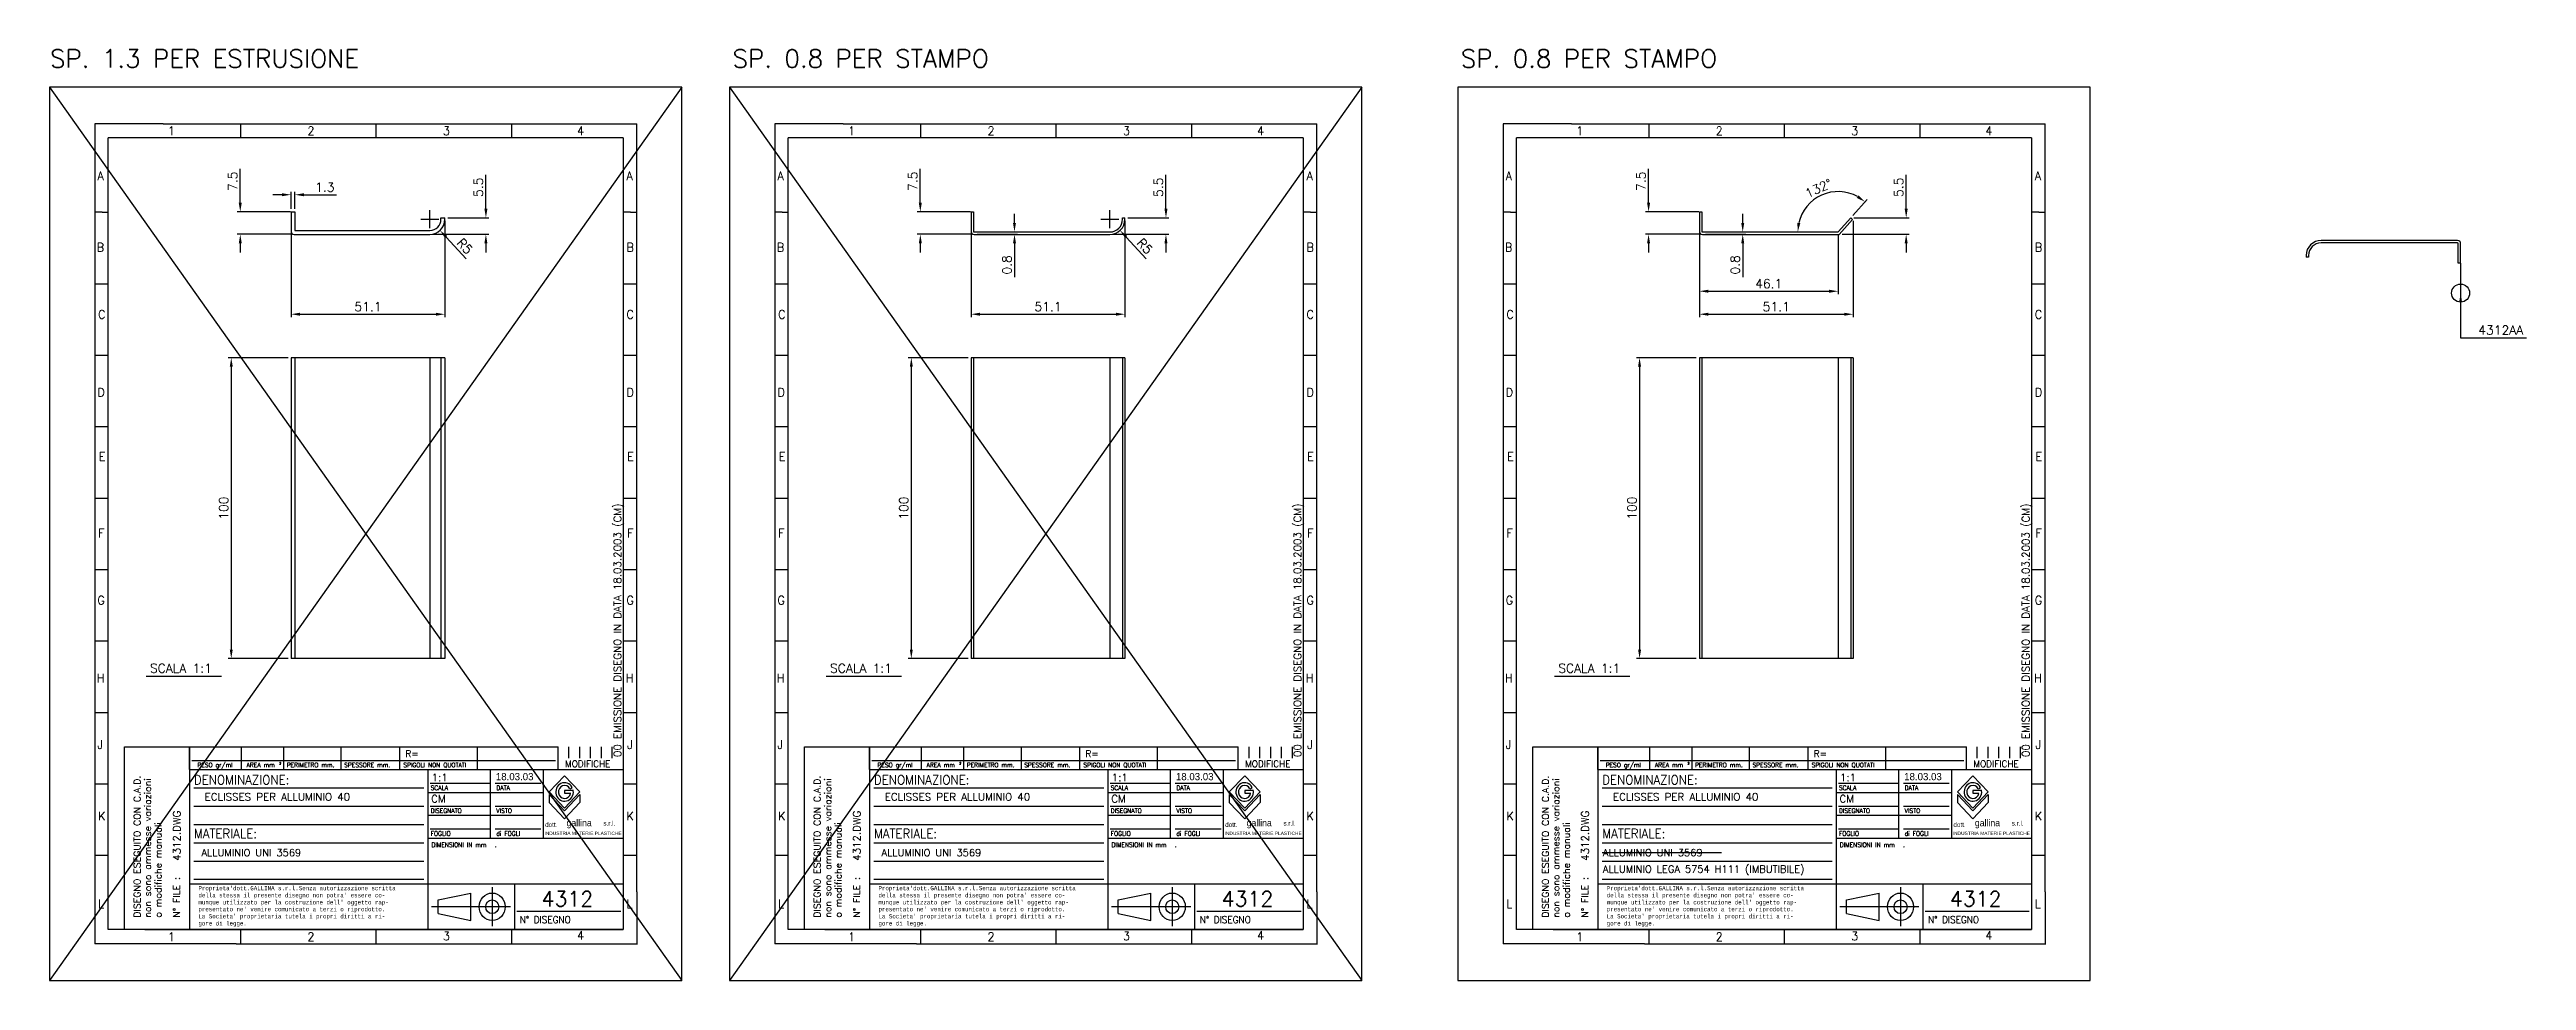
# Model space of a CAD drawing. Extents: x -226 to 597, y 0 to 309.
import ezdxf
from ezdxf.enums import TextEntityAlignment as Align

# ---------------------------------------------------------------- set-up
doc = ezdxf.new("R2010")
doc.units = 0
doc.header["$LTSCALE"] = 10
doc.header["$MEASUREMENT"] = 0
doc.layers.get('0').update_dxf_attribs({"linetype": 'CONTINUOUS'})
doc.layers.get('DEFPOINTS').update_dxf_attribs({"linetype": 'CONTINUOUS'})
doc.layers.add('Q', color=2, linetype='CONTINUOUS')
doc.layers.add('TAB', color=2, linetype='CONTINUOUS')
doc.styles.add('MONOTXT', font='monotxt')
doc.styles.add('ROMANS', font='romans')
doc.dimstyles.get("Standard").update_dxf_attribs({"dimtxt": 3, "dimasz": 3, "dimexe": 0.18, "dimexo": 0.0625, "dimgap": 0.09, "dimtad": 1, "dimdsep": 46, "dimtxsty": 'Standard', "dimcen": 0.09, "dimadec": 0, "dimazin": 0, "dimtfac": 0.06, "dimtofl": 0, "dimtmove": 2, "dimatfit": 3, "dimfxl": 1, "dimtolj": 1, "dimarcsym": 0})

# ---------------------------------------------------------------- blocks, each defined once
blk = doc.blocks.new('TABGALM')
for p, q in [((-230, 0), (-230, 80)), ((-230, 80), (-200, 80)), ((-200, 80), (-200, 0)), ((0, 80), (0, 0)), ((0, 0), (-230, 0))]:
    blk.add_line(p, q)
at = {"layer": 'TAB'}
for p, q in [((-200, 80), (-30, 80)), ((-200, 70), (-200, 79.9)), ((-176, 70), (-176, 80)), ((-156.5, 70), (-156.5, 80)), ((-130, 70), (-130, 80)), ((-103, 70), (-103, 80)), ((-67.2, 70), (-67.2, 80)), ((-30, 70), (-30, 80)), ((-30, 70), (-30, 80)), ((-25, 75), (-25, 80)), ((-20, 75), (-20, 80)), ((-15, 75), (-15, 80)), ((-10, 75), (-10, 80)), ((-5, 75), (-5, 80)), ((-200, 70), (-30, 70)), ((-200, 70), (0, 70)), ((-199, 74), (-31.2, 74)), ((-90, 0), (-90, 70)), ((-61.2, 40), (-61.2, 70)), ((-36.7, 40), (-36.7, 70)), ((-198, 62), (-92, 62)), ((-90, 60), (-36.9, 60)), ((-89, 64), (-61, 64)), ((-59, 64), (-37.9, 64)), ((-34.1, 60.2), (-27, 53.1)), ((-34.1, 59.1), (-34.1, 55.6)), ((-34.1, 59.1), (-27, 51.9)), ((-34.1, 55.6), (-27, 48.5)), ((-22.9, 60.8), (-27, 60.8)), ((-27, 60.8), (-27, 59.7)), ((-27, 53.1), (-19.9, 60.2)), ((-24.2, 59.5), (-27, 59.5)), ((-27, 51.9), (-19.9, 59.1)), ((-27, 48.5), (-19.9, 55.6)), ((-24.5, 61.6), (-23.5, 62.2)), ((-19.9, 59.1), (-19.9, 55.6)), ((-198, 54), (-92, 54)), ((-198, 46), (-92, 46)), ((-90, 50), (-36.9, 50)), ((-89, 54), (-61, 54)), ((-89, 44), (-61, 44)), ((-59, 54), (-37.9, 54)), ((-59, 44), (-37.9, 44)), ((-198, 38), (-92, 38)), ((-90, 40), (0, 40)), ((-198, 30), (-92, 30)), ((-198, 22), (-92, 22)), ((-200, 20), (0, 20)), ((-85.3, 13), (-70.3, 16)), ((-85.3, 7), (-85.3, 13)), ((-70.3, 4), (-70.3, 16)), ((-60.4, 18.5), (-60.4, 1.5)), ((-50, 0), (-50, 20)), ((-51.9, 10), (-88.4, 10)), ((-85.3, 7), (-70.3, 4)), ((-49, 8), (-1, 8))]:
    blk.add_line(p, q, dxfattribs=at)
blk.add_lwpolyline([(-27, 53.1), (-19.9, 60.2), (-27, 67.3), (-34.1, 60.2)], close=True, dxfattribs=at)
for radius in [6, 3]:
    blk.add_circle((-60.4, 10), radius, dxfattribs=at)
for radius, end in [(4.05, 7.7916), (2.83, 346.4143)]:
    blk.add_arc((-27, 60.2), radius, 29.9467, end, dxfattribs=at)
at = {"style": 'ROMANS'}
blk.add_text('R=', height=3, dxfattribs=at).set_placement((-100.4, 75.4))
at = {"layer": 'TAB', "style": 'ROMANS'}
for s, p in [('DISEGNO ESEGUITO CON C.A.D.', (-222.7, 5.2)), ('non sono ammesse variazioni', (-217.8, 5.2)), ('o modifiche manuali', (-213, 5.2)), ('N%%d FILE :', (-204.5, 5.2))]:
    blk.add_text(s, height=3, rotation=90, dxfattribs=at).set_placement(p)
at = {"layer": 'TAB'}
for s, height, style, p in [('DENOMINAZIONE:', 4, 'ROMANS', (-198, 63.5)), ('PESO gr/ml', 2, 'ROMANS', (-196.4, 71)), ('AREA mm', 2, 'ROMANS', (-173.7, 71)), ('2', 1, 'ROMANS', (-158.6, 72.2)), ('PERIMETRO mm.', 2, 'ROMANS', (-155.2, 71)), ('SPESSORE mm.', 2, 'ROMANS', (-128.7, 71)), ('SPIGOLI NON QUOTATI', 2, 'ROMANS', (-101.4, 71)), ('MODIFICHE', 3, 'ROMANS', (-26.8, 71)), ('SCALA', 2, 'ROMANS', (-88.8, 61)), ('DATA', 2, 'ROMANS', (-58.5, 61)), ('MATERIALE:', 4, 'ROMANS', (-198, 40)), ('DISEGNATO', 2, 'ROMANS', (-88.8, 51)), ('VISTO', 2, 'ROMANS', (-58.5, 51)), ('FOGLIO', 2, 'ROMANS', (-88.8, 41)), ('DIMENSIONI IN mm', 2, 'ROMANS', (-88.4, 36.1)), ('.', 2, 'ROMANS', (-59.2, 36.1)), ('di FOGLI', 2, 'ROMANS', (-58.5, 41)), ("munque utilizzato per la costruzione dell' oggetto rap-", 1.844, 'MONOTXT', (-195.9, 11)), ("Proprieta'dott.GALLINA s.r.l.Senza autorizzazione scritta", 1.844, 'MONOTXT', (-195.9, 17.2)), ("della stessa il presente disegno non potra' essere co-", 1.844, 'MONOTXT', (-195.9, 14.1)), ('gore di legge.', 1.844, 'MONOTXT', (-195.9, 1.8)), ("presentato ne' venire comunicato a terzi o riprodotto.", 1.844, 'MONOTXT', (-195.9, 8)), ("La Societa' proprietaria tutela i propri diritti a ri-", 1.844, 'MONOTXT', (-195.9, 4.9)), ('N%%D DISEGNO', 3, 'ROMANS', (-47.7, 2.8))]:
    blk.add_text(s, height=height, dxfattribs=dict(at, style=style)).set_placement(p)
for s, height, p in [('dott.      ', 2, (-36, 44.9)), ('gallina', 3, (-26.1, 45.2)), ('s.r.l.  ', 2, (-9.1, 45.5))]:
    blk.add_text(s, height=height, dxfattribs=at).set_placement(p)
blk.add_text('INDUSTRIA MATERIE PLASTICHE', height=1.407, dxfattribs=at).set_placement((-36.3, 41.4), (-0.7, 41.4), align=Align.ALIGNED)
blk = doc.blocks.new('SQ-A4')
for p, q in [((30.25, 292), (5, 292)), ((10.25, 292), (5, 292)), ((5, 292), (5, 5)), ((10, 10), (10, 287)), ((200, 287), (10, 287)), ((30.25, 292), (205, 292)), ((58.75, 292), (58.75, 287)), ((108.75, 292), (108.75, 287)), ((158.75, 292), (158.75, 287)), ((200, 287), (200, 10)), ((205, 23.25), (205, 292)), ((7.75, 261), (5, 261)), ((7.75, 261), (10, 261)), ((202.75, 261), (200, 261)), ((202.75, 261), (205, 261)), ((5, 236), (10, 236)), ((200, 236), (205, 236)), ((5, 211), (10, 211)), ((200, 211), (205, 211)), ((5, 186), (10, 186)), ((200, 186), (205, 186)), ((5, 161), (10, 161)), ((200, 161), (205, 161)), ((5, 136), (10, 136)), ((200, 136), (205, 136)), ((5, 111), (10, 111)), ((200, 111), (205, 111)), ((5, 86), (10, 86)), ((5, 86), (9.75, 86)), ((200, 86), (205, 86)), ((5, 61), (10, 61)), ((200, 61), (205, 61)), ((5, 36), (10, 36)), ((200, 36), (205, 36)), ((205, 23.25), (205, 4.75)), ((23.5, 10), (10, 10)), ((23.5, 10), (200, 10)), ((58.75, 10), (58.75, 5)), ((108.75, 10.25), (108.75, 5.25)), ((158.75, 10.25), (158.75, 5.25)), ((47.75, 5), (5, 5)), ((57.25, 5), (47.75, 5)), ((57.25, 5), (205, 5))]:
    blk.add_line(p, q)
at = {"xscale": 0.8, "yscale": 0.8, "zscale": 0.8}
blk.add_blockref('TABGALM', (200, 10), dxfattribs=at)
at = {"layer": 'Q', "style": 'ROMANS'}
for s, p in [('1', (32, 288)), ('2', (83.5, 288)), ('3', (133.5, 288)), ('4', (183, 288)), ('A', (6, 272.25)), ('A', (201.25, 272.25)), ('B', (5.75, 247.25)), ('B', (201.25, 247.25)), ('C', (6.25, 223.75)), ('C', (201.25, 223.75)), ('D', (6, 196.5)), ('D', (201.25, 196.5)), ('E', (6.5, 174)), ('E', (201.5, 174)), ('F', (6.25, 147.25)), ('F', (201.5, 147.25)), ('G', (6, 123.75)), ('G', (201.25, 123.75)), ('H', (5.75, 96.5)), ('H', (201, 96.5)), ('J', (6, 73.25)), ('J', (201.5, 73.25)), ('K', (6.25, 48.25)), ('K', (201.25, 48.25)), ('L', (6.25, 17.5)), ('L', (201.25, 17.5)), ('1', (32, 6)), ('2', (83.5, 6)), ('3', (133.5, 6.25)), ('4', (183, 6.5))]:
    blk.add_text(s, height=3, dxfattribs=at).set_placement(p)
blk = doc.blocks.new('*D3')
at = {"color": 0, "linetype": 'ByBlock'}
for p, q in [((79.2, 207.03), (59.35, 207.03)), ((60.35, 204.03), (60.35, 110.03)), ((79.2, 107.03), (59.35, 107.03))]:
    blk.add_line(p, q, dxfattribs=at)
for points in [[(59.85, 204.03), (60.85, 204.03), (60.35, 207.03)], [(59.85, 110.03), (60.85, 110.03), (60.35, 107.03)]]:
    blk.add_solid(points, dxfattribs=at)
at = {"layer": 'DEFPOINTS', "color": 0, "linetype": 'ByBlock'}
for p in [(80.2, 207.03), (60.35, 107.03), (80.2, 107.03)]:
    blk.add_point(p, dxfattribs=at)
at = {"color": 0, "linetype": 'ByBlock', "insert": (57.85, 157.03), "char_height": 3, "attachment_point": 5, "rotation": 90, "style": 'ROMANS'}
blk.add_mtext('\\A1;100', dxfattribs=at)
blk = doc.blocks.new('*D4')
at = {"color": 0, "linetype": 'ByBlock'}
for p, q in [((80.2, 244.54), (80.2, 210.48)), ((131.3, 242.54), (131.3, 210.48)), ((83.2, 211.48), (128.3, 211.48))]:
    blk.add_line(p, q, dxfattribs=at)
for points in [[(83.2, 211.98), (83.2, 210.98), (80.2, 211.48)], [(128.3, 211.98), (128.3, 210.98), (131.3, 211.48)]]:
    blk.add_solid(points, dxfattribs=at)
at = {"layer": 'DEFPOINTS', "color": 0, "linetype": 'ByBlock'}
for p in [(80.2, 245.54), (131.3, 243.54), (131.3, 211.48)]:
    blk.add_point(p, dxfattribs=at)
at = {"color": 0, "linetype": 'ByBlock', "insert": (105.75, 213.98), "char_height": 3, "attachment_point": 5, "style": 'ROMANS'}
blk.add_mtext('\\A1;51.1', dxfattribs=at)
blk = doc.blocks.new('*D5')
at = {"color": 0, "linetype": 'ByBlock'}
for p, q in [((63.34, 257.27), (63.34, 268.55)), ((80, 254.27), (62.34, 254.27)), ((80.2, 246.77), (62.34, 246.77)), ((63.34, 243.77), (63.34, 240.77))]:
    blk.add_line(p, q, dxfattribs=at)
for points in [[(62.84, 257.27), (63.84, 257.27), (63.34, 254.27)], [(62.84, 243.77), (63.84, 243.77), (63.34, 246.77)]]:
    blk.add_solid(points, dxfattribs=at)
at = {"layer": 'DEFPOINTS', "color": 0, "linetype": 'ByBlock'}
for p in [(63.34, 254.27), (81, 254.27), (81.2, 246.77)]:
    blk.add_point(p, dxfattribs=at)
at = {"color": 0, "linetype": 'ByBlock', "insert": (60.84, 264.41), "char_height": 3, "attachment_point": 5, "rotation": 90, "style": 'ROMANS'}
blk.add_mtext('\\A1;7.5', dxfattribs=at)
blk = doc.blocks.new('*D6')
at = {"color": 0, "linetype": 'ByBlock'}
for p, q in [((82.2, 247.57), (95.61, 247.57)), ((94.61, 250.57), (94.61, 253.57)), ((82.2, 246.77), (95.61, 246.77)), ((94.61, 243.77), (94.61, 232.48))]:
    blk.add_line(p, q, dxfattribs=at)
for points in [[(94.11, 250.57), (95.11, 250.57), (94.61, 247.57)], [(94.11, 243.77), (95.11, 243.77), (94.61, 246.77)]]:
    blk.add_solid(points, dxfattribs=at)
at = {"layer": 'DEFPOINTS', "color": 0, "linetype": 'ByBlock'}
for p in [(81.2, 247.57), (81.2, 246.77), (94.61, 246.77)]:
    blk.add_point(p, dxfattribs=at)
at = {"color": 0, "linetype": 'ByBlock', "insert": (92.11, 236.62), "char_height": 3, "attachment_point": 5, "rotation": 90, "style": 'ROMANS'}
blk.add_mtext('\\A1;0.8', dxfattribs=at)
blk = doc.blocks.new('*D7')
at = {"color": 0, "linetype": 'ByBlock'}
for p, q in [((123.5, 251.77), (129.5, 251.77)), ((126.5, 248.77), (126.5, 254.77)), ((131.91, 245.88), (138.58, 238.62))]:
    blk.add_line(p, q, dxfattribs=at)
blk.add_solid([(132.28, 246.21), (131.54, 245.54), (129.88, 248.08)], dxfattribs=at)
at = {"layer": 'DEFPOINTS', "color": 0, "linetype": 'ByBlock'}
for p in [(126.5, 251.77), (129.88, 248.08)]:
    blk.add_point(p, dxfattribs=at)
at = {"color": 0, "linetype": 'ByBlock', "insert": (138.1, 242.83), "char_height": 3, "attachment_point": 5, "rotation": 312.58543, "style": 'ROMANS'}
blk.add_mtext('\\A1;R5', dxfattribs=at)
blk = doc.blocks.new('*D8')
at = {"color": 0, "linetype": 'ByBlock'}
for p, q in [((145.12, 255.27), (145.12, 266.55)), ((132.5, 252.27), (146.12, 252.27)), ((127.5, 246.77), (146.12, 246.77)), ((145.12, 243.77), (145.12, 240.77))]:
    blk.add_line(p, q, dxfattribs=at)
for points in [[(144.62, 255.27), (145.62, 255.27), (145.12, 252.27)], [(144.62, 243.77), (145.62, 243.77), (145.12, 246.77)]]:
    blk.add_solid(points, dxfattribs=at)
at = {"layer": 'DEFPOINTS', "color": 0, "linetype": 'ByBlock'}
for p in [(131.5, 252.27), (145.12, 252.27), (126.5, 246.77)]:
    blk.add_point(p, dxfattribs=at)
at = {"color": 0, "linetype": 'ByBlock', "insert": (142.62, 262.41), "char_height": 3, "attachment_point": 5, "rotation": 90, "style": 'ROMANS'}
blk.add_mtext('\\A1;5.5', dxfattribs=at)
blk = doc.blocks.new('*D10')
at = {"color": 0, "linetype": 'ByBlock'}
for p, q in [((80.2, 254.54), (80.2, 220.48)), ((131.3, 252.54), (131.3, 220.48)), ((83.2, 221.48), (128.3, 221.48))]:
    blk.add_line(p, q, dxfattribs=at)
for points in [[(83.2, 221.98), (83.2, 220.98), (80.2, 221.48)], [(128.3, 221.98), (128.3, 220.98), (131.3, 221.48)]]:
    blk.add_solid(points, dxfattribs=at)
at = {"layer": 'DEFPOINTS', "color": 0, "linetype": 'ByBlock'}
for p in [(80.2, 255.54), (131.3, 253.54), (131.3, 221.48)]:
    blk.add_point(p, dxfattribs=at)
at = {"color": 0, "linetype": 'ByBlock', "insert": (105.75, 223.98), "char_height": 3, "attachment_point": 5, "style": 'ROMANS'}
blk.add_mtext('\\A1;51.1', dxfattribs=at)
blk = doc.blocks.new('*D9')
at = {"color": 0, "linetype": 'ByBlock'}
for p, q in [((79.2, 207.03), (59.35, 207.03)), ((60.35, 204.03), (60.35, 110.03)), ((79.2, 107.03), (59.35, 107.03))]:
    blk.add_line(p, q, dxfattribs=at)
for points in [[(59.85, 204.03), (60.85, 204.03), (60.35, 207.03)], [(59.85, 110.03), (60.85, 110.03), (60.35, 107.03)]]:
    blk.add_solid(points, dxfattribs=at)
at = {"layer": 'DEFPOINTS', "color": 0, "linetype": 'ByBlock'}
for p in [(80.2, 207.03), (60.35, 107.03), (80.2, 107.03)]:
    blk.add_point(p, dxfattribs=at)
at = {"color": 0, "linetype": 'ByBlock', "insert": (57.85, 157.03), "char_height": 3, "attachment_point": 5, "rotation": 90, "style": 'ROMANS'}
blk.add_mtext('\\A1;100', dxfattribs=at)
blk = doc.blocks.new('*D11')
at = {"color": 0, "linetype": 'ByBlock'}
for p, q in [((63.34, 258.54), (63.34, 269.82)), ((80, 255.54), (62.34, 255.54)), ((80.2, 248.04), (62.34, 248.04)), ((63.34, 245.04), (63.34, 242.04))]:
    blk.add_line(p, q, dxfattribs=at)
for points in [[(62.84, 258.54), (63.84, 258.54), (63.34, 255.54)], [(62.84, 245.04), (63.84, 245.04), (63.34, 248.04)]]:
    blk.add_solid(points, dxfattribs=at)
at = {"layer": 'DEFPOINTS', "color": 0, "linetype": 'ByBlock'}
for p in [(63.34, 255.54), (81, 255.54), (81.2, 248.04)]:
    blk.add_point(p, dxfattribs=at)
at = {"color": 0, "linetype": 'ByBlock', "insert": (60.84, 265.68), "char_height": 3, "attachment_point": 5, "rotation": 90, "style": 'ROMANS'}
blk.add_mtext('\\A1;7.5', dxfattribs=at)
blk = doc.blocks.new('*D13')
at = {"color": 0, "linetype": 'ByBlock'}
for p, q in [((144.92, 256.54), (144.92, 267.82)), ((127.3, 248.04), (145.92, 248.04)), ((132.3, 253.54), (145.92, 253.54)), ((144.92, 245.04), (144.92, 242.04))]:
    blk.add_line(p, q, dxfattribs=at)
for points in [[(144.42, 256.54), (145.42, 256.54), (144.92, 253.54)], [(144.42, 245.04), (145.42, 245.04), (144.92, 248.04)]]:
    blk.add_solid(points, dxfattribs=at)
at = {"layer": 'DEFPOINTS', "color": 0, "linetype": 'ByBlock'}
for p in [(126.3, 248.04), (131.3, 253.54), (144.92, 253.54)]:
    blk.add_point(p, dxfattribs=at)
at = {"color": 0, "linetype": 'ByBlock', "insert": (142.42, 263.68), "char_height": 3, "attachment_point": 5, "rotation": 90, "style": 'ROMANS'}
blk.add_mtext('\\A1;5.5', dxfattribs=at)
blk = doc.blocks.new('*D12')
at = {"color": 0, "linetype": 'ByBlock'}
for p, q in [((126.3, 250.04), (126.3, 256.04)), ((123.3, 253.04), (129.3, 253.04)), ((131.71, 247.15), (138.38, 239.89))]:
    blk.add_line(p, q, dxfattribs=at)
blk.add_solid([(132.08, 247.49), (131.34, 246.81), (129.68, 249.36)], dxfattribs=at)
at = {"layer": 'DEFPOINTS', "color": 0, "linetype": 'ByBlock'}
for p in [(126.3, 253.04), (129.68, 249.36)]:
    blk.add_point(p, dxfattribs=at)
at = {"color": 0, "linetype": 'ByBlock', "insert": (137.9, 244.11), "char_height": 3, "attachment_point": 5, "rotation": 312.58543, "style": 'ROMANS'}
blk.add_mtext('\\A1;R5', dxfattribs=at)
blk = doc.blocks.new('*D14')
at = {"color": 0, "linetype": 'ByBlock'}
for p, q in [((-148.66, 261.2), (-151.66, 261.2)), ((-145.66, 256.54), (-145.66, 262.2)), ((-144.36, 256.54), (-144.36, 262.2)), ((-141.36, 261.2), (-130.5, 261.2))]:
    blk.add_line(p, q, dxfattribs=at)
for points in [[(-148.66, 261.7), (-148.66, 260.7), (-145.66, 261.2)], [(-141.36, 261.7), (-141.36, 260.7), (-144.36, 261.2)]]:
    blk.add_solid(points, dxfattribs=at)
at = {"layer": 'DEFPOINTS', "color": 0, "linetype": 'ByBlock'}
for p in [(-145.66, 255.54), (-144.36, 261.2), (-144.36, 255.54)]:
    blk.add_point(p, dxfattribs=at)
at = {"color": 0, "linetype": 'ByBlock', "insert": (-134.43, 263.7), "char_height": 3, "attachment_point": 5, "style": 'ROMANS'}
blk.add_mtext('\\A1;1.3', dxfattribs=at)
blk = doc.blocks.new('*D16')
at = {"color": 0, "linetype": 'ByBlock'}
for p, q in [((80.2, 254.54), (80.2, 220.48)), ((131.3, 252.54), (131.3, 220.48)), ((83.2, 221.48), (128.3, 221.48))]:
    blk.add_line(p, q, dxfattribs=at)
for points in [[(83.2, 221.98), (83.2, 220.98), (80.2, 221.48)], [(128.3, 221.98), (128.3, 220.98), (131.3, 221.48)]]:
    blk.add_solid(points, dxfattribs=at)
at = {"layer": 'DEFPOINTS', "color": 0, "linetype": 'ByBlock'}
for p in [(80.2, 255.54), (131.3, 253.54), (131.3, 221.48)]:
    blk.add_point(p, dxfattribs=at)
at = {"color": 0, "linetype": 'ByBlock', "insert": (105.75, 223.98), "char_height": 3, "attachment_point": 5, "style": 'ROMANS'}
blk.add_mtext('\\A1;51.1', dxfattribs=at)
blk = doc.blocks.new('*D15')
at = {"color": 0, "linetype": 'ByBlock'}
for p, q in [((79.2, 207.03), (59.35, 207.03)), ((60.35, 204.03), (60.35, 110.03)), ((79.2, 107.03), (59.35, 107.03))]:
    blk.add_line(p, q, dxfattribs=at)
for points in [[(59.85, 204.03), (60.85, 204.03), (60.35, 207.03)], [(59.85, 110.03), (60.85, 110.03), (60.35, 107.03)]]:
    blk.add_solid(points, dxfattribs=at)
at = {"layer": 'DEFPOINTS', "color": 0, "linetype": 'ByBlock'}
for p in [(80.2, 207.03), (60.35, 107.03), (80.2, 107.03)]:
    blk.add_point(p, dxfattribs=at)
at = {"color": 0, "linetype": 'ByBlock', "insert": (57.85, 157.03), "char_height": 3, "attachment_point": 5, "rotation": 90, "style": 'ROMANS'}
blk.add_mtext('\\A1;100', dxfattribs=at)
blk = doc.blocks.new('*D17')
at = {"color": 0, "linetype": 'ByBlock'}
for p, q in [((63.34, 258.54), (63.34, 269.82)), ((80, 255.54), (62.34, 255.54)), ((80.2, 248.04), (62.34, 248.04)), ((63.34, 245.04), (63.34, 242.04))]:
    blk.add_line(p, q, dxfattribs=at)
for points in [[(62.84, 258.54), (63.84, 258.54), (63.34, 255.54)], [(62.84, 245.04), (63.84, 245.04), (63.34, 248.04)]]:
    blk.add_solid(points, dxfattribs=at)
at = {"layer": 'DEFPOINTS', "color": 0, "linetype": 'ByBlock'}
for p in [(63.34, 255.54), (81, 255.54), (81.2, 248.04)]:
    blk.add_point(p, dxfattribs=at)
at = {"color": 0, "linetype": 'ByBlock', "insert": (60.84, 265.68), "char_height": 3, "attachment_point": 5, "rotation": 90, "style": 'ROMANS'}
blk.add_mtext('\\A1;7.5', dxfattribs=at)
blk = doc.blocks.new('*D18')
at = {"color": 0, "linetype": 'ByBlock'}
for p, q in [((82.2, 248.84), (95.61, 248.84)), ((82.2, 248.04), (95.61, 248.04)), ((94.61, 251.84), (94.61, 254.84)), ((94.61, 245.04), (94.61, 233.75))]:
    blk.add_line(p, q, dxfattribs=at)
for points in [[(94.11, 251.84), (95.11, 251.84), (94.61, 248.84)], [(94.11, 245.04), (95.11, 245.04), (94.61, 248.04)]]:
    blk.add_solid(points, dxfattribs=at)
at = {"layer": 'DEFPOINTS', "color": 0, "linetype": 'ByBlock'}
for p in [(81.2, 248.84), (81.2, 248.04), (94.61, 248.04)]:
    blk.add_point(p, dxfattribs=at)
at = {"color": 0, "linetype": 'ByBlock', "insert": (92.11, 237.89), "char_height": 3, "attachment_point": 5, "rotation": 90, "style": 'ROMANS'}
blk.add_mtext('\\A1;0.8', dxfattribs=at)
blk = doc.blocks.new('*D21')
at = {"color": 0, "linetype": 'ByBlock'}
for p, q in [((390.76, 256.54), (390.76, 267.82)), ((369.52, 248.04), (391.76, 248.04)), ((373.36, 253.54), (391.76, 253.54)), ((390.76, 245.04), (390.76, 242.04))]:
    blk.add_line(p, q, dxfattribs=at)
for points in [[(390.26, 256.54), (391.26, 256.54), (390.76, 253.54)], [(390.26, 245.04), (391.26, 245.04), (390.76, 248.04)]]:
    blk.add_solid(points, dxfattribs=at)
at = {"layer": 'DEFPOINTS', "color": 0, "linetype": 'ByBlock'}
for p in [(368.52, 248.04), (372.36, 253.54), (390.76, 253.54)]:
    blk.add_point(p, dxfattribs=at)
at = {"color": 0, "linetype": 'ByBlock', "insert": (388.26, 263.68), "char_height": 3, "attachment_point": 5, "rotation": 90, "style": 'ROMANS'}
blk.add_mtext('\\A1;5.5', dxfattribs=at)
blk = doc.blocks.new('*D22')
at = {"color": 0, "linetype": 'ByBlock'}
blk.add_line((373.03, 254.28), (377.76, 259.58), dxfattribs=at)
blk.add_arc((368.16, 248.84), 13.4, 61.0683, 167.14718, dxfattribs=at)
for points in [[(374.93, 260.97), (374.35, 260.16), (377.09, 258.83)], [(355.59, 251.76), (354.6, 251.87), (354.76, 248.84)]]:
    blk.add_solid(points, dxfattribs=at)
at = {"layer": 'DEFPOINTS', "color": 0, "linetype": 'ByBlock'}
for p in [(367.66, 262.23), (323.06, 248.84), (368.16, 248.84), (368.16, 248.84), (372.36, 253.54)]:
    blk.add_point(p, dxfattribs=at)
at = {"color": 0, "linetype": 'ByBlock', "insert": (361.66, 263.35), "char_height": 3, "attachment_point": 5, "rotation": 24.10774, "style": 'ROMANS'}
blk.add_mtext('\\A1;132°', dxfattribs=at)
blk = doc.blocks.new('*D23')
at = {"color": 0, "linetype": 'ByBlock'}
for p, q in [((322.06, 248.04), (322.06, 228.12)), ((368.16, 247.84), (368.16, 228.12)), ((325.06, 229.12), (365.16, 229.12))]:
    blk.add_line(p, q, dxfattribs=at)
for points in [[(325.06, 229.62), (325.06, 228.62), (322.06, 229.12)], [(365.16, 229.62), (365.16, 228.62), (368.16, 229.12)]]:
    blk.add_solid(points, dxfattribs=at)
at = {"layer": 'DEFPOINTS', "color": 0, "linetype": 'ByBlock'}
for p in [(322.06, 249.04), (368.16, 248.84), (368.16, 229.12)]:
    blk.add_point(p, dxfattribs=at)
at = {"color": 0, "linetype": 'ByBlock', "insert": (345.11, 231.62), "char_height": 3, "attachment_point": 5, "style": 'ROMANS'}
blk.add_mtext('\\A1;46.1', dxfattribs=at)

msp = doc.modelspace()

# ---------------------------------------------------------------- linework, layer by layer
for p, q in [((-15.858, 297), (-225.858, 297)), ((-225.858, 297), (-225.858, 0)), ((-15.858, 0), (-15.858, 297)), ((210, 297), (0, 297)), ((0, 297), (0, 0)), ((210, 0), (210, 297)), ((451.863, 297), (241.863, 297)), ((241.863, 297), (241.863, 0)), ((451.863, 0), (451.863, 297)), ((-145.661, 255.537), (-144.361, 255.537)), ((-145.661, 255.537), (-145.661, 249.037)), ((-144.361, 255.537), (-144.361, 249.337)), ((80.197, 255.537), (80.197, 249.037)), ((80.197, 255.537), (80.997, 255.537)), ((80.997, 255.537), (80.997, 249.037)), ((322.06, 255.537), (322.86, 255.537)), ((322.06, 255.537), (322.06, 249.037)), ((322.86, 255.537), (322.86, 249.037)), ((-144.661, 248.037), (-99.561, 248.037)), ((-144.361, 249.337), (-99.561, 249.337)), ((-95.861, 253.537), (-94.561, 253.537)), ((-95.861, 253.037), (-95.861, 253.537)), ((-94.561, 253.037), (-94.561, 253.537)), ((81.197, 248.837), (126.297, 248.837)), ((81.197, 248.037), (126.297, 248.037)), ((130.497, 253.037), (130.497, 253.537)), ((130.497, 253.537), (131.297, 253.537)), ((131.297, 253.037), (131.297, 253.537)), ((323.06, 248.837), (368.16, 248.837)), ((323.06, 248.037), (368.518, 248.037)), ((372.36, 253.537), (368.16, 248.837)), ((372.957, 253.004), (368.518, 248.037)), ((372.36, 253.537), (372.957, 253.004)), ((523.591, 241.004), (523.591, 240.504)), ((524.391, 240.504), (523.591, 240.504)), ((524.391, 241.004), (524.391, 240.504)), ((573.891, 246.004), (528.591, 246.004)), ((573.891, 245.204), (528.591, 245.204)), ((574.091, 238.504), (574.091, 245.004)), ((574.891, 238.504), (574.891, 245.004)), ((574.891, 238.504), (574.091, 238.504)), ((-94.561, 207.028), (-145.661, 207.028)), ((-145.661, 207.028), (-145.661, 107.028)), ((-144.361, 207.028), (-144.361, 107.028)), ((-99.561, 207.028), (-99.561, 107.028)), ((-95.861, 207.028), (-95.861, 107.028)), ((-94.561, 207.028), (-94.561, 107.028)), ((80.197, 207.028), (80.197, 107.028)), ((131.297, 207.028), (80.197, 207.028)), ((80.997, 207.028), (80.997, 107.028)), ((126.297, 207.028), (126.297, 107.028)), ((130.497, 207.028), (130.497, 107.028)), ((131.297, 207.028), (131.297, 107.028)), ((373.16, 207.028), (322.06, 207.028)), ((322.06, 207.028), (322.06, 107.028)), ((322.86, 207.028), (322.86, 107.028)), ((368.16, 207.028), (368.16, 107.028)), ((372.36, 207.028), (372.36, 107.028)), ((373.16, 207.028), (373.16, 107.028)), ((-94.561, 107.028), (-145.661, 107.028)), ((131.297, 107.028), (80.197, 107.028)), ((373.16, 107.028), (322.06, 107.028)), ((-193.792, 101.167), (-168.737, 101.167)), ((32.067, 101.167), (57.121, 101.167)), ((273.929, 101.167), (298.984, 101.167)), ((-225.858, 0), (-15.858, 0)), ((0, 0), (210, 0)), ((241.863, 0), (451.863, 0))]:
    msp.add_line(p, q)
for centre, radius, start, end in [((-144.661, 249.037), 1, 180, 270), ((-99.561, 253.037), 5, 270, 0), ((-99.561, 253.037), 3.7, 270, 0), ((81.197, 249.037), 1, 180, 270), ((81.197, 249.037), 0.2, 180, 270), ((126.297, 253.037), 5, 270, 0), ((126.297, 253.037), 4.2, 270, 0), ((323.06, 249.037), 1, 180, 270), ((323.06, 249.037), 0.2, 180, 270), ((528.591, 241.004), 5, 90, 180), ((528.591, 241.004), 4.2, 90, 180), ((573.891, 245.004), 1, 0, 90), ((573.891, 245.004), 0.2, 0, 90)]:
    msp.add_arc(centre, radius, start, end)
at = {"layer": 'Q'}
for p, q in [((-225.858, 297), (-15.858, 0)), ((-15.858, 297), (-225.858, 0)), ((0, 297), (210, 0)), ((210, 297), (0, 0)), ((574.891, 238.504), (574.891, 228.504)), ((289.755, 42.606), (329.474, 42.606))]:
    msp.add_line(p, q, dxfattribs=at)
msp.add_circle((574.891, 228.504), 3, dxfattribs=at)

# ---------------------------------------------------------------- block references
at = {"xscale": 0.9, "yscale": 0.95, "zscale": 0.9}
for p in [(-215.358, 7.425), (10.5, 7.425), (252.363, 7.425)]:
    msp.add_blockref('SQ-A4', p, dxfattribs=at)

# ---------------------------------------------------------------- texts
at = {"style": 'ROMANS'}
for s, p in [('00 EMISSIONE DISEGNO IN DATA 18.03.2003 (CM)', (-36.002, 74.279)), ('00 EMISSIONE DISEGNO IN DATA 18.03.2003 (CM)', (189.856, 74.279)), ('00 EMISSIONE DISEGNO IN DATA 18.03.2003 (CM)', (431.719, 74.279)), ('4312.DWG', (-182.355, 39.753)), ('4312.DWG', (43.504, 39.753)), ('4312.DWG', (285.366, 39.753))]:
    msp.add_text(s, height=2.5, rotation=90, dxfattribs=at).set_placement(p)
for s, height, p in [('SCALA 1:1', 3, (-192.517, 102.3)), ('SCALA 1:1', 3, (33.342, 102.3)), ('SCALA 1:1', 3, (275.204, 102.3)), ('1:1', 2.5, (-98.969, 66.254)), ('1:1', 2.5, (126.89, 66.254)), ('1:1', 2.5, (368.752, 66.254)), ('ECLISSES PER ALLUMINIO 40', 2.5, (-174.34, 59.783)), ('CM', 2.5, (-99.123, 59.166)), ('ECLISSES PER ALLUMINIO 40', 2.5, (51.519, 59.783)), ('CM', 2.5, (126.735, 59.166)), ('ECLISSES PER ALLUMINIO 40', 2.5, (293.381, 59.783)), ('CM', 2.5, (368.598, 59.166)), ('ALLUMINIO UNI 3569', 2.4, (-175.4, 41.309)), ('ALLUMINIO UNI 3569', 2.4, (50.458, 41.309)), ('ALLUMINIO UNI 3569', 2.4, (290.023, 41.309)), ('ALLUMINIO LEGA 5754 H111 (IMBUTIBILE)', 2.4, (290.023, 35.844)), ('4312', 5, (-62.439, 24.654)), ('4312', 5, (163.419, 24.654)), ('4312', 5, (405.282, 24.654))]:
    msp.add_text(s, height=height, dxfattribs=at).set_placement(p)
at = {"flags": 4}
for p in [(-77.628, 66.574), (148.231, 66.574), (390.093, 66.574)]:
    msp.add_attdef('18.03.03', p, '', height=2.4, dxfattribs=at)
at = {"layer": 'Q', "char_height": 6, "width": 174.99, "attachment_point": 1, "style": 'ROMANS'}
for s, insert in [('SP. 1.3 PER ESTRUSIONE', (-225.696, 309.483)), ('SP. 0.8 PER STAMPO', (0.984, 309.483)), ('SP. 0.8 PER STAMPO', (242.846, 309.483))]:
    msp.add_mtext(s, dxfattribs=dict(at, insert=insert))
at = {"layer": 'Q', "insert": (580.76, 216.189), "char_height": 3, "attachment_point": 4, "style": 'ROMANS'}
msp.add_mtext('\\A1;4312AA', dxfattribs=at)

# ---------------------------------------------------------------- dimensions: what is measured, and where the dimension line sits
at = {"layer": 'Q'}
for base, p1, p2, picture, middle, set_off in [((-162.521, 255.537), (-144.661, 248.037), (-144.861, 255.537), '*D11', (-165.021, 265.68), (-225.858, 0)), ((-80.937, 253.537), (-99.561, 248.037), (-94.561, 253.537), '*D13', (-83.437, 263.68), (-225.858, 0)), ((63.337, 255.537), (81.197, 248.037), (80.997, 255.537), '*D5', (60.837, 255.68), (0, 1.271)), ((144.921, 253.537), (126.297, 248.037), (131.297, 253.537), '*D8', (142.621, 253.68), (-0.2, 1.271)), ((305.2, 255.537), (323.06, 248.037), (322.86, 255.537), '*D17', (302.7, 265.68), (241.863, 0)), ((94.607, 248.037), (81.197, 248.837), (81.197, 248.037), '*D6', (92.107, 227.894), (0, 1.271)), ((336.47, 248.037), (323.06, 248.837), (323.06, 248.037), '*D18', (333.97, 237.894), (241.863, 0)), ((-165.509, 107.028), (-145.661, 207.028), (-145.661, 107.028), '*D9', (-168.009, 157.028), (-225.858, 0)), ((302.212, 107.028), (322.06, 207.028), (322.06, 107.028), '*D15', (299.712, 157.028), (241.863, 0))]:
    dim = msp.add_linear_dim(base=base, p1=p1, p2=p2, angle=90, dimstyle='Standard', override={"dimexe": 1, "dimexo": 1, "dimgap": 1, "dimtxsty": 'ROMANS', "dimcen": 3, "dimtmove": 0, "dimatfit": 0}, dxfattribs=at)
    dim.commit()
    dim.dimension.update_dxf_attribs({"geometry": picture, "text_midpoint": middle, "insert": set_off})
for base, p1, p2, picture, middle in [((-144.361, 261.198), (-145.661, 255.537), (-144.361, 255.537), '*D14', (-134.432, 263.698)), ((368.16, 229.125), (322.06, 249.037), (368.16, 248.837), '*D23', (345.11, 231.625))]:
    dim = msp.add_linear_dim(base=base, p1=p1, p2=p2, dimstyle='Standard', override={"dimexe": 1, "dimexo": 1, "dimgap": 1, "dimtxsty": 'ROMANS', "dimcen": 3, "dimtmove": 0, "dimatfit": 0}, dxfattribs=at)
    dim.commit()
    dim.dimension.update_dxf_attribs({"geometry": picture, "text_midpoint": middle})
dim = msp.add_angular_dim_2l(base=(367.659, 262.229), line1=((323.06, 248.837), (368.16, 248.837)), line2=((372.36, 253.537), (368.16, 248.837)), dimstyle='Standard', override={"dimexe": 1, "dimexo": 1, "dimgap": 1, "dimdec": 0, "dimtxsty": 'ROMANS', "dimcen": 3, "dimazin": 2, "dimtdec": 0, "dimtmove": 0, "dimatfit": 0}, dxfattribs=at)
dim.commit()
dim.dimension.update_dxf_attribs({"geometry": '*D22', "text_midpoint": (361.665, 263.352)})
for base, p1, p2, picture, middle in [((390.764, 253.537), (368.518, 248.037), (372.36, 253.537), '*D21', (388.264, 263.68)), ((60.35, 107.028), (80.197, 207.028), (80.197, 107.028), '*D3', (57.85, 157.028))]:
    dim = msp.add_linear_dim(base=base, p1=p1, p2=p2, angle=90, dimstyle='Standard', override={"dimexe": 1, "dimexo": 1, "dimgap": 1, "dimtxsty": 'ROMANS', "dimcen": 3, "dimtmove": 0, "dimatfit": 0}, dxfattribs=at)
    dim.commit()
    dim.dimension.update_dxf_attribs({"geometry": picture, "text_midpoint": middle})
for base, p1, p2, picture, middle, set_off in [((-94.561, 221.477), (-145.661, 255.537), (-94.561, 253.537), '*D10', (-120.111, 223.977), (-225.858, 0)), ((131.297, 221.477), (80.197, 255.537), (131.297, 253.537), '*D4', (105.747, 213.977), (0, 10)), ((373.16, 221.477), (322.06, 255.537), (373.16, 253.537), '*D16', (347.61, 223.977), (241.863, 0))]:
    dim = msp.add_linear_dim(base=base, p1=p1, p2=p2, dimstyle='Standard', override={"dimexe": 1, "dimexo": 1, "dimgap": 1, "dimtxsty": 'ROMANS', "dimcen": 3, "dimtmove": 0, "dimatfit": 0}, dxfattribs=at)
    dim.commit()
    dim.dimension.update_dxf_attribs({"geometry": picture, "text_midpoint": middle, "insert": set_off})
for center, mpoint, picture, middle, set_off in [((-99.561, 253.037), (-96.178, 249.356), '*D12', (-87.957, 244.105), (-225.858, 0)), ((126.297, 253.037), (129.681, 249.356), '*D7', (138.102, 234.105), (-0.2, 1.271))]:
    dim = msp.add_radius_dim(center=center, mpoint=mpoint, dimstyle='Standard', override={"dimexe": 1, "dimexo": 1, "dimgap": 1, "dimtxsty": 'ROMANS', "dimcen": 3, "dimtmove": 0, "dimatfit": 0}, dxfattribs=at)
    dim.commit()
    dim.dimension.update_dxf_attribs({"geometry": picture, "text_midpoint": middle, "insert": set_off})

# ---------------------------------------------------------------- leaders
at = {"layer": 'Q', "annotation_type": 0, "has_hookline": 1, "hookline_direction": 0, "text_width": 16}
msp.add_leader([(574.891, 228.504), (574.891, 213.687), (579.76, 213.689)], dimstyle='Standard', override={"dimexe": 1, "dimexo": 1, "dimgap": 1, "dimtxsty": 'ROMANS', "dimcen": 3}, dxfattribs=at)

doc.saveas('drawing.dxf')
